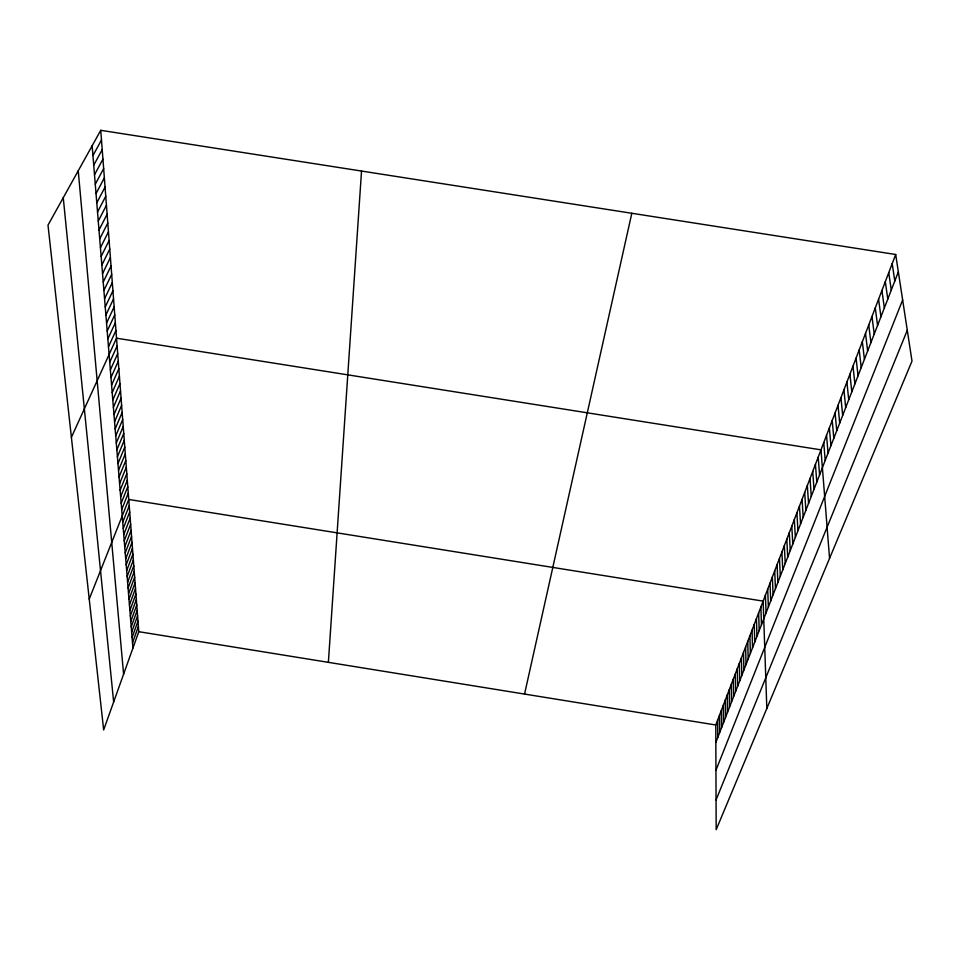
<?xml version="1.0" encoding="UTF-8"?>
<svg xmlns="http://www.w3.org/2000/svg" width="960" height="960" viewBox="0 0 960 960"><rect width="100%" height="100%" fill="white"/><g stroke="black" fill="none" stroke-linecap="round" stroke-linejoin="round"><path stroke-width="1.44" d="M328.38 662.352L361.536 171.048M524.556 694.068L631.812 213.276M132.528 642.792L138.396 626.436M100.752 130.308L138.792 631.692L103.656 729.936L48 225.132L100.752 130.308L895.692 254.496L912 361.104L716.172 829.692L715.776 724.992L895.692 254.496M132.096 637.512L138 621.144M131.664 632.184L137.592 615.804M131.232 626.82L137.184 610.428M130.344 615.948L136.356 599.544M130.788 621.408L136.776 605.004M129.9 610.452L135.936 594.036M129.444 604.908L135.516 588.48M128.988 599.316L135.096 582.888M128.532 593.676L134.664 577.248M128.076 588L134.232 571.548M127.14 576.492L133.356 560.028M127.608 582.264L133.8 565.812M126.66 570.66L132.912 554.196M126.192 564.792L132.468 548.316M125.712 558.864L132.024 542.388M125.22 552.888L131.568 536.412M124.728 546.864L131.112 530.388M124.236 540.78L130.644 524.304M715.836 742.404L898.344 271.872M123.744 534.66L130.176 518.172M123.24 528.468L129.708 511.992M122.736 522.24L129.24 505.752M89.232 599.088L128.76 499.464L763.14 601.128L766.824 708.48M715.944 770.256L902.652 299.964M121.704 509.604L128.28 493.116M121.188 503.208L127.8 486.72M120.66 496.74L127.308 480.264M120.132 490.236L126.816 473.748M119.592 483.66L126.312 467.172M716.052 799.92L907.284 330.264M119.052 477.024L125.808 460.548M118.512 470.34L125.304 453.864M117.96 463.584L124.788 447.12M117.408 456.78L124.272 440.316M116.856 449.904L123.756 433.44M116.292 442.968L123.228 426.516M115.716 435.972L122.7 419.52M115.152 428.904L122.16 412.464M114.564 421.776L121.62 405.348M113.988 414.576L121.08 398.16M113.388 407.316L120.528 390.912M112.8 399.984L119.964 383.592M112.2 392.58L119.412 376.2M111.588 385.104L118.848 368.736M110.976 377.568L118.272 361.212M110.364 369.948L117.696 353.616M109.728 362.268L117.108 345.948M71.4 437.316L116.52 338.196L820.98 449.856L829.56 558.384M108.48 346.764L115.944 330.48M107.844 338.952L115.344 322.692M107.196 331.068L114.756 314.82M106.548 323.1L114.144 306.876M105.9 315.06L113.544 298.86M105.24 306.936L112.932 290.76M104.568 298.728L112.308 282.588M103.896 290.448L111.684 274.332M103.224 282.084L111.048 265.992M102.528 273.636L110.412 257.58M101.844 265.104L109.764 249.072M101.136 256.476L109.116 240.48M100.428 247.764L108.456 231.804M99.72 238.968L107.784 223.044M99 230.076L107.112 214.2M98.268 221.1L106.44 205.26M97.524 212.028L105.756 196.224M96.78 202.86L105.06 187.092M96.036 193.596L104.364 177.876M95.268 184.236L103.656 168.564M94.5 174.768L102.936 159.144M93.72 165.204L102.216 149.64M92.94 155.544L101.484 140.016M138.792 631.692L715.776 724.992M892.2 263.628L894.792 281.052M888.744 272.676L891.276 290.124M885.312 281.616L887.784 299.1M881.928 290.472L884.34 307.98M878.58 299.232L880.932 316.776M875.268 307.896L877.56 325.464M871.992 316.476L874.224 334.08M868.74 324.972L870.924 342.588M865.524 333.372L867.648 351.012M862.344 341.7L864.42 359.352M859.2 349.932L861.216 367.608M856.08 358.08L858.048 375.78M852.996 366.144L854.904 383.868M849.936 374.136L851.808 391.872M846.912 382.044L848.724 399.804M843.924 389.88L845.688 407.652M63.252 197.724L113.652 702M840.948 397.632L842.676 415.416M838.02 405.312L839.688 423.108M835.104 412.92L836.736 430.716M832.224 420.456L833.808 438.264M78.24 170.772L123.6 674.172M829.38 427.908L830.916 445.728M826.548 435.3L828.048 453.12M823.752 442.608L825.204 460.44M92.148 145.776L132.948 648.036M818.208 457.128L819.576 474.972M815.448 464.328L816.78 482.172M812.724 471.456L814.008 489.312M810.024 478.524L811.272 496.38M807.348 485.52L808.548 503.376M804.696 492.456L805.86 510.312M802.068 499.32L803.196 517.176M799.464 506.124L800.556 523.98M796.884 512.868L797.94 530.724M794.328 519.552L795.36 537.396M791.796 526.176L792.792 544.02M789.288 532.728L790.248 550.572M786.804 539.232L787.728 557.064M784.344 545.676L785.232 563.508M781.908 552.048L782.76 569.88M779.484 558.384L780.3 576.204M777.084 564.648L777.876 582.468M774.708 570.864L775.464 588.672M772.356 577.02L773.088 594.816M770.016 583.128L770.712 600.912M767.7 589.176L768.372 606.96M765.408 595.176L766.056 612.948M760.884 607.02L761.46 624.768M758.652 612.876L759.204 630.612M756.432 618.672L756.96 636.396M754.236 624.408L754.728 642.12M752.052 630.108L752.532 647.808M749.892 635.76L750.348 653.448M747.756 641.364L748.176 659.04M745.632 646.92L746.028 664.572M743.52 652.428L743.892 670.068M741.432 657.888L741.78 675.516M739.356 663.312L739.68 680.928M737.304 668.676L737.604 686.28M735.264 674.016L735.54 691.596M733.248 679.296L733.5 696.864M731.244 684.54L731.472 702.096M729.252 689.736L729.468 707.28M727.284 694.896L727.464 712.416M725.328 700.02L725.496 717.516M723.384 705.096L723.528 722.568M721.452 710.124L721.584 727.596M719.544 715.116L719.652 732.564M717.648 720.072L717.732 737.508"/></g></svg>
